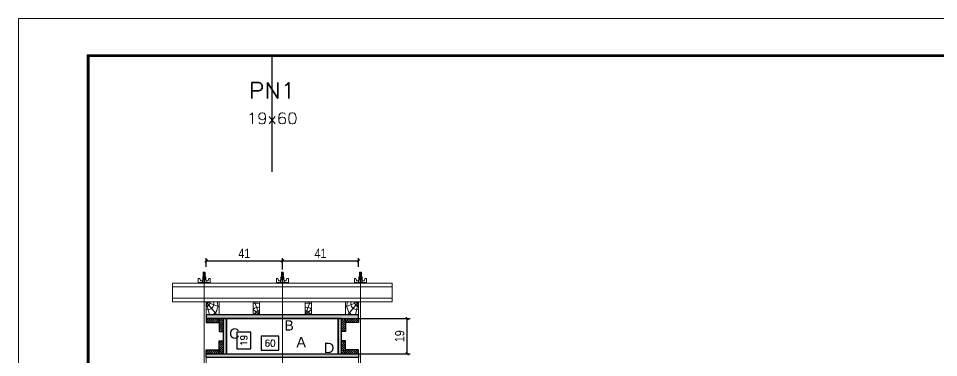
# Model space of a CAD drawing. Extents: x 14400 to 24104, y -21631 to 6985.
# Drawn here: x 15998 to 16988, y -6014 to -5650 of the extents above; entities that cross this region are included whole.
import ezdxf
from ezdxf.enums import TextEntityAlignment as Align

# ---------------------------------------------------------------- set-up
doc = ezdxf.new("R2010")
doc.units = 0
doc.linetypes.add('DASHED', pattern=[0.75, 0.5, -0.25])
doc.linetypes.add('HIDDEN', pattern=[0.375, 0.25, -0.125])
for name, color, linetype in [('CHAPA', 1, 'Continuous'), ('COTA', 241, 'Continuous'), ('MEIO_PONT', 93, 'Continuous'), ('Painéis', 200, 'Continuous'), ('SARRAFO', 251, 'Continuous'), ('Texto de Titulo', 7, 'Continuous'), ('Texto Qtd Sarr', 242, 'Continuous'), ('TEXTO_GERAL', 7, 'Continuous')]:
    doc.layers.add(name, color=color, linetype=linetype)
for name, color, linetype, lineweight in [('Folhas', 255, 'Continuous', 9), ('Hachura', 251, 'Continuous', 9), ('Madeira', 126, 'Continuous', 18), ('Perfil Metálico', 224, 'Continuous', 18), ('SARRAFO DE PRESSAO', 251, 'DASHED', 9), ('Texto Seção', 7, 'Continuous', 15)]:
    doc.layers.add(name, color=color, linetype=linetype, lineweight=lineweight)
doc.styles.add('ARIAL', font='arial.ttf')
doc.styles.add('COTA TECNICA 2X', font='techl___.ttf', dxfattribs={"height": 10})
doc.styles.add('ROMANS', font='romans.shx')
doc.dimstyles.new('SECAO PILAR', dxfattribs={"dimtxt": 10, "dimasz": 3, "dimexe": 3, "dimexo": 3, "dimgap": 3, "dimtad": 1, "dimdec": 1, "dimlfac": 0.5, "dimzin": 12, "dimdsep": 46, "dimtxsty": 'COTA TECNICA 2X', "dimblk1": 'OBLIQUE', "dimblk2": 'OBLIQUE', "dimsah": 1, "dimcen": 0.9, "dimclrd": 256, "dimclre": 256, "dimclrt": 256, "dimadec": 1, "dimazin": 3, "dimtfac": 1, "dimtdec": 1, "dimtmove": 0, "dimatfit": 3, "dimfxl": 1, "dimtolj": 1, "dimtzin": 12, "dimarcsym": 0})
doc.dimstyles.new('SECÇÃO 2', dxfattribs={"dimtxt": 7, "dimasz": 6, "dimexe": 0.18, "dimexo": 2, "dimgap": -4, "dimtad": 3, "dimdec": 1, "dimlfac": 0.5, "dimzin": 12, "dimdsep": 46, "dimtxsty": 'ROMANS', "dimblk": 'ARCHTICK', "dimcen": 0.09, "dimse1": 1, "dimse2": 1, "dimsd1": 1, "dimsd2": 1, "dimclrd": 180, "dimclre": 5, "dimclrt": 1, "dimadec": 0, "dimazin": 3, "dimtfac": 1, "dimtdec": 1, "dimtofl": 0, "dimtmove": 0, "dimatfit": 3, "dimldrblk": 'ARCHTICK', "dimfxl": 1, "dimtolj": 1, "dimtzin": 0, "dimarcsym": 0})
pattern_1 = [(225, (6861.4426, -28901.7645), (1.12253202, -1.12253202), [])]
pattern_2 = [(225, (7076.4426, -28901.7645), (1.12253202, -1.12253202), [])]

# ---------------------------------------------------------------- blocks, each defined once
blk = doc.blocks.new('9999999999')
at = {"layer": 'Folhas'}
blk.add_lwpolyline([(98138.98, 34190.21), (99623.98, 34190.21), (99623.98, 35240.21), (98138.98, 35240.21)], close=True, dxfattribs=at)
at = {"layer": 'Folhas', "color": 30, "const_width": 3}
blk.add_lwpolyline([(98213.98, 34230.21), (99583.98, 34230.21), (99583.98, 35200.21), (98213.98, 35200.21)], close=True, dxfattribs=at)
blk = doc.blocks.new('titulo1')
at = {"layer": 'Defpoints', "color": 252, "linetype": 'HIDDEN', "ltscale": 2}
blk.add_line((0, 0), (0, 125), dxfattribs=at)
at = {"layer": 'Defpoints', "style": 'ROMANS', "oblique": 15}
blk.add_attdef('FOLHA', text='', height=10, dxfattribs=at).set_placement((0, 15.58), align=Align.MIDDLE_CENTER)
at = {"layer": 'Texto Qtd Sarr', "color": 3, "style": 'ROMANS', "oblique": 15}
for tag, height, p in [('TITULO', 17, (0, 71.45)), ('SEÇÃO', 12, (0, 41.55))]:
    blk.add_attdef(tag, text='', height=height, dxfattribs=at).set_placement(p, align=Align.MIDDLE_CENTER)
blk = doc.blocks.new('*D2239')
at = {"layer": 'COTA', "color": 180, "lineweight": -2, "transparency": 16777216}
for p, q in [((16278.75, -5991.36), (16259.75, -5991.36)), ((16259.75, -5991.36), (16259.75, -6006.36)), ((16278.75, -6006.36), (16278.75, -5991.36)), ((16259.75, -6006.36), (16278.75, -6006.36))]:
    blk.add_line(p, q, dxfattribs=at)
at = {"layer": 'Defpoints', "color": 0, "transparency": 16777216}
for p in [(16222.39, -6010.36), (16342.39, -6010.36), (16342.39, -6010.36)]:
    blk.add_point(p, dxfattribs=at)
at = {"layer": 'COTA', "color": 1, "transparency": 16777216, "insert": (16269.25, -5998.86), "char_height": 7, "attachment_point": 5, "style": 'ROMANS'}
blk.add_mtext('\\A1;60', dxfattribs=at)
blk = doc.blocks.new('_ArchTick')
at = {"color": 0, "linetype": 'ByBlock', "const_width": 0.15}
blk.add_lwpolyline([(-0.5, -0.5), (0.5, 0.5)], dxfattribs=at)
blk = doc.blocks.new('*D2240')
at = {"layer": 'COTA', "color": 180, "lineweight": -2, "transparency": 16777216}
for p, q in [((16248.47, -5986.94), (16233.47, -5986.94)), ((16233.47, -5986.94), (16233.47, -6004.94)), ((16248.47, -6004.94), (16248.47, -5986.94)), ((16233.47, -6004.94), (16248.47, -6004.94))]:
    blk.add_line(p, q, dxfattribs=at)
at = {"layer": 'Defpoints', "color": 0, "transparency": 16777216}
for p in [(16222.39, -5972.36), (16252.47, -5972.36), (16222.39, -6010.36)]:
    blk.add_point(p, dxfattribs=at)
at = {"layer": 'COTA', "color": 1, "transparency": 16777216, "insert": (16240.97, -5995.94), "char_height": 7, "attachment_point": 5, "rotation": 90, "style": 'ROMANS'}
blk.add_mtext('\\A1;19', dxfattribs=at)
blk = doc.blocks.new('_Oblique')
at = {"color": 0, "linetype": 'ByBlock', "lineweight": -2}
blk.add_line((-0.5, -0.5), (0.5, 0.5), dxfattribs=at)
blk = doc.blocks.new('*D2241')
at = {"layer": 'COTA', "lineweight": -2, "transparency": 16777216}
for p, q in [((16348.99, -5972.36), (16419.72, -5972.36)), ((16416.72, -6010.36), (16416.72, -5972.36)), ((16348.99, -6010.36), (16419.72, -6010.36))]:
    blk.add_line(p, q, dxfattribs=at)
at = {"layer": 'Defpoints', "color": 0, "transparency": 16777216}
for p in [(16345.99, -5972.36), (16416.72, -5972.36), (16345.99, -6010.36)]:
    blk.add_point(p, dxfattribs=at)
at = {"layer": 'COTA', "lineweight": -2, "transparency": 16777216, "xscale": 3, "yscale": 3, "zscale": 3}
for p, rotation in [((16416.72, -5972.36), 90), ((16416.72, -6010.36), 270)]:
    blk.add_blockref('_Oblique', p, dxfattribs=dict(at, rotation=rotation))
at = {"layer": 'COTA', "transparency": 16777216, "insert": (16408.63, -5991.36), "char_height": 10, "attachment_point": 5, "rotation": 90, "style": 'COTA TECNICA 2X'}
blk.add_mtext('\\A1;19', dxfattribs=at)
blk = doc.blocks.new('C')
at = {"layer": 'Hachura', "color": 0}
for p, q in [((0, 3.22), (0, -3.22)), ((0.45, 3.22), (0, 3.22)), ((0.46, 3.16), (0, 3.16)), ((0.46, 3.05), (0, 3.05)), ((0.46, 2.88), (0, 2.88)), ((0, 2.75), (0, -1.16)), ((0.46, 2.65), (0, 2.65)), ((0.46, 2.23), (0, 2.23)), ((0.46, 1.51), (0, 1.51)), ((0.39, 0.49), (0.17, 0.49)), ((0.45, -3.23), (0.45, 3.22)), ((0.45, 3.22), (2.58, 3.22)), ((1.74, 0.97), (0.45, 0.97)), ((1.45, 0.1), (0.45, 0.1)), ((1.35, 1.94), (1.35, 0.96)), ((2.58, 2.39), (1.47, 2.09)), ((1.74, -0.97), (1.74, 0.97)), ((1.74, 0.97), (1.74, 0.84)), ((1.74, 0.97), (1.74, 0.84)), ((1.74, 0.84), (3.35, 0.84)), ((3.35, 0.45), (1.74, 0.45)), ((2.58, 3.22), (2.58, 2.39)), ((3.32, 0.84), (3.32, -0.84)), ((3.35, 0.84), (3.35, -0.84)), ((3.68, 0.45), (3.35, 0.45)), ((3.84, -0.52), (3.35, 0.45)), ((3.35, 0.06), (3.67, -0.57)), ((3.68, 0.45), (4.16, -0.52)), ((3.72, 0.5), (4.25, -0.57)), ((4.37, -0.55), (3.83, 0.53)), ((4.15, 0.45), (3.93, 0.45)), ((4.42, -0.52), (3.93, 0.45)), ((4.15, 0.45), (4.26, 0.45)), ((4.26, 0.45), (4.74, -0.52)), ((4.3, 0.5), (4.83, -0.57)), ((4.95, -0.55), (4.41, 0.53)), ((4.51, 0.45), (4.84, 0.45)), ((5, -0.52), (4.51, 0.45)), ((4.84, 0.45), (5.32, -0.52)), ((4.88, 0.5), (5.41, -0.57)), ((5.53, -0.55), (4.99, 0.53)), ((5.58, -0.52), (5.09, 0.45)), ((5.42, 0.45), (5.09, 0.45)), ((5.58, -0.52), (5.09, 0.45)), ((5.42, 0.45), (5.74, -0.19)), ((5.46, 0.5), (5.74, -0.07)), ((5.74, 0.19), (5.57, 0.53)), ((5.74, 0.32), (5.68, 0.45)), ((5.68, 0.45), (5.74, 0.45)), ((5.74, 0.45), (5.9, 0.29)), ((5.74, 0.45), (5.74, -0.52)), ((5.9, -0.36), (5.9, 0.29)), ((0.45, 0), (0, 0)), ((0.46, -1.52), (0, -1.52)), ((0.46, -2.23), (0, -2.23)), ((0.46, -2.65), (0, -2.65)), ((0.46, -2.88), (0, -2.88)), ((0.46, -3.05), (0, -3.05)), ((0.46, -3.16), (0, -3.16)), ((0, -3.22), (2.57, -3.22)), ((0.08, -0.48), (0.29, -0.48)), ((0.29, -0.48), (0.4, -0.48)), ((0.45, 0), (0.45, -0.97)), ((0.45, -0.16), (1.45, -0.16)), ((0.45, -0.65), (0.45, -0.32)), ((0.45, -3.23), (0.45, -0.65)), ((0.45, -0.97), (1.74, -0.97)), ((1.35, -1.94), (1.35, -0.97)), ((2.58, -2.39), (1.47, -2.1)), ((3.35, -0.32), (1.74, -0.32)), ((3.35, -0.84), (1.74, -0.84)), ((2.58, -3.23), (2.58, -2.39)), ((3.35, -0.07), (3.58, -0.52)), ((3.35, -0.52), (3.58, -0.52)), ((3.84, -0.52), (4.16, -0.52)), ((4.42, -0.52), (4.74, -0.52)), ((4.63, -0.52), (4.74, -0.52)), ((5, -0.52), (5.32, -0.52)), ((5.58, -0.52), (5.74, -0.52)), ((5.74, -0.52), (5.9, -0.36)), ((5.74, -0.52), (5.74, -0.52))]:
    blk.add_line(p, q, dxfattribs=at)
for centre, radius, start, end in [((1.52, 1.94), 0.161, 104.7436, 180), ((1.44, -0.03), 0.129, 272.695, 87.305), ((3.81, 0.39), 0.143, 25.5688, 154.4312), ((4.39, 0.39), 0.143, 25.5688, 154.4312), ((4.97, 0.39), 0.143, 25.5688, 154.4312), ((5.55, 0.39), 0.143, 25.5688, 154.4312), ((0.17, -0.37), 0.174, 221.744, 317.8592), ((1.52, -1.94), 0.161, 180, 255.2564), ((3.71, -0.4), 0.174, 222.1408, 318.256), ((4.29, -0.4), 0.174, 222.1408, 318.256), ((4.87, -0.4), 0.174, 222.1408, 318.256), ((5.45, -0.4), 0.174, 222.1408, 318.256), ((5.61, -0.4), 0.174, 317.8592, 318.256)]:
    blk.add_arc(centre, radius, start, end, dxfattribs=at)
blk = doc.blocks.new('PONTALETE')
at = {"layer": 'Madeira'}
for q in [(2.71, 7), (7, 5.76), (7, 1.74)]:
    blk.add_line((0, 0), q, dxfattribs=at)
blk.add_lwpolyline([(0, 0), (7, 0), (7, 7), (0, 7)], close=True, dxfattribs=at)
for centre, radius, start, end in [((2.04, 0.06), 6.23, 37.2818, 109.0913), ((1.09, 0.9), 3.19, 343.603, 109.9847), ((-0.21, -0.78), 3.09, 14.6322, 86.0383)]:
    blk.add_arc(centre, radius, start, end, dxfattribs=at)
blk = doc.blocks.new('MEIO PONTALETE')
at = {"layer": 'Madeira'}
for q in [(2.71, 7), (3.5, 2.88), (3.5, 0.87)]:
    blk.add_line((0, 0), q, dxfattribs=at)
blk.add_lwpolyline([(0, 0), (3.5, 0), (3.5, 7), (0, 7)], close=True, dxfattribs=at)
for centre, radius, start, end in [((2.04, 0.06), 6.23, 76.4499, 109.0913), ((1.09, 0.9), 3.19, 40.9063, 109.9847), ((-0.21, -0.78), 3.09, 14.6322, 86.0383)]:
    blk.add_arc(centre, radius, start, end, dxfattribs=at)
blk = doc.blocks.new('*D2246')
at = {"layer": 'COTA', "lineweight": -2, "transparency": 16777216}
for p, q in [((16200.4, -5916.72), (16200.4, -5907.39)), ((16282.45, -5919.56), (16282.45, -5907.39)), ((16200.4, -5910.39), (16282.45, -5910.39))]:
    blk.add_line(p, q, dxfattribs=at)
at = {"layer": 'Defpoints', "color": 0, "transparency": 16777216}
for p in [(16282.45, -5910.39), (16200.4, -5919.72), (16282.45, -5922.56)]:
    blk.add_point(p, dxfattribs=at)
at = {"layer": 'COTA', "lineweight": -2, "transparency": 16777216, "xscale": 3, "yscale": 3, "zscale": 3, "rotation": 180}
blk.add_blockref('_Oblique', (16200.4, -5910.39), dxfattribs=at)
at = {"layer": 'COTA', "lineweight": -2, "transparency": 16777216, "xscale": 3, "yscale": 3, "zscale": 3}
blk.add_blockref('_Oblique', (16282.45, -5910.39), dxfattribs=at)
at = {"layer": 'COTA', "transparency": 16777216, "insert": (16241.43, -5902.32), "char_height": 10, "attachment_point": 5, "style": 'COTA TECNICA 2X'}
blk.add_mtext('\\A1;41', dxfattribs=at)
blk = doc.blocks.new('*D2247')
at = {"layer": 'COTA', "lineweight": -2, "transparency": 16777216}
for p, q in [((16282.45, -5919.56), (16282.45, -5907.39)), ((16364.39, -5916.72), (16364.39, -5907.39)), ((16282.45, -5910.39), (16364.39, -5910.39))]:
    blk.add_line(p, q, dxfattribs=at)
at = {"layer": 'Defpoints', "color": 0, "transparency": 16777216}
for p in [(16364.39, -5910.39), (16282.45, -5922.56), (16364.39, -5919.72)]:
    blk.add_point(p, dxfattribs=at)
at = {"layer": 'COTA', "lineweight": -2, "transparency": 16777216, "xscale": 3, "yscale": 3, "zscale": 3, "rotation": 180}
blk.add_blockref('_Oblique', (16282.45, -5910.39), dxfattribs=at)
at = {"layer": 'COTA', "lineweight": -2, "transparency": 16777216, "xscale": 3, "yscale": 3, "zscale": 3}
blk.add_blockref('_Oblique', (16364.39, -5910.39), dxfattribs=at)
at = {"layer": 'COTA', "transparency": 16777216, "insert": (16323.42, -5902.32), "char_height": 10, "attachment_point": 5, "style": 'COTA TECNICA 2X'}
blk.add_mtext('\\A1;41', dxfattribs=at)

msp = doc.modelspace()

# ---------------------------------------------------------------- hatches: boundary and pattern name
at = {"layer": 'Hachura'}
h = msp.add_hatch(color=256, dxfattribs=at)
h.dxf.hatch_style = 1
h.paths.add_polyline_path([(16364.39, -5972.36), (16364.39, -5968.36), (16200.39, -5968.36), (16200.39, -5972.36)])
h = msp.add_hatch(color=256, dxfattribs=at)
h.dxf.hatch_style = 1
h.paths.add_polyline_path([(16364.39, -5972.36), (16364.39, -5968.36), (16200.39, -5968.36), (16200.39, -5972.36)])
h = msp.add_hatch(dxfattribs=at)
h.set_pattern_fill('ANSI31', color=256, scale=0.5, angle=180, style=0)
h.set_pattern_definition(pattern_2)
h.paths.add_polyline_path([(16214.39, -5972.36), (16214.39, -5976.76), (16200.39, -5976.76), (16200.39, -5972.36)])
h = msp.add_hatch(dxfattribs=at)
h.set_pattern_fill('ANSI31', color=256, scale=0.5, angle=270, style=0)
h.set_pattern_definition([(315, (39110.2026, -15475.3082), (1.12253202, 1.12253202), [])])
h.paths.add_polyline_path([(16218.79, -5986.36), (16214.39, -5986.36), (16214.39, -5972.36), (16218.79, -5972.36)])
h = msp.add_hatch(color=256, dxfattribs=at)
h.dxf.hatch_style = 1
h.paths.add_polyline_path([(16218.79, -6010.36), (16222.39, -6010.36), (16222.39, -5972.36), (16218.79, -5972.36)])
h = msp.add_hatch(color=256, dxfattribs=at)
h.dxf.hatch_style = 1
h.paths.add_polyline_path([(16218.79, -6010.36), (16222.39, -6010.36), (16222.39, -5972.36), (16218.79, -5972.36)])
h = msp.add_hatch(color=256, dxfattribs=at)
h.dxf.hatch_style = 1
h.paths.add_polyline_path([(16342.39, -6010.36), (16345.99, -6010.36), (16345.99, -5972.36), (16342.39, -5972.36)])
h = msp.add_hatch(color=256, dxfattribs=at)
h.dxf.hatch_style = 1
h.paths.add_polyline_path([(16342.39, -6010.36), (16345.99, -6010.36), (16345.99, -5972.36), (16342.39, -5972.36)])
h = msp.add_hatch(dxfattribs=at)
h.set_pattern_fill('ANSI31', color=256, scale=0.5, angle=270, style=0)
h.set_pattern_definition([(315, (39112.2026, -15475.3082), (1.12253202, 1.12253202), [])])
h.paths.add_polyline_path([(16345.99, -5986.36), (16350.39, -5986.36), (16350.39, -5972.36), (16345.99, -5972.36)])
h = msp.add_hatch(dxfattribs=at)
h.set_pattern_fill('ANSI31', color=256, scale=0.5, angle=180, style=0)
h.set_pattern_definition(pattern_1)
h.paths.add_polyline_path([(16350.39, -5972.36), (16350.39, -5976.76), (16364.39, -5976.76), (16364.39, -5972.36)])
h = msp.add_hatch(dxfattribs=at)
h.set_pattern_fill('ANSI31', color=256, scale=0.5, angle=270, style=0)
h.set_pattern_definition([(315, (39110.2026, -15463.3082), (1.12253202, 1.12253202), [])])
h.paths.add_polyline_path([(16218.79, -5996.36), (16214.39, -5996.36), (16214.39, -6010.36), (16218.79, -6010.36)])
h = msp.add_hatch(dxfattribs=at)
h.set_pattern_fill('ANSI31', color=256, scale=0.5, angle=270, style=0)
h.set_pattern_definition([(315, (39112.2026, -15463.3082), (1.12253202, 1.12253202), [])])
h.paths.add_polyline_path([(16345.99, -5996.36), (16350.39, -5996.36), (16350.39, -6010.36), (16345.99, -6010.36)])
h = msp.add_hatch(dxfattribs=at)
h.set_pattern_fill('ANSI31', color=256, scale=0.5, angle=180, style=0)
h.set_pattern_definition(pattern_2)
h.paths.add_polyline_path([(16214.39, -6010.36), (16214.39, -6005.96), (16200.39, -6005.96), (16200.39, -6010.36)])
h = msp.add_hatch(dxfattribs=at)
h.set_pattern_fill('ANSI31', color=256, scale=0.5, angle=180, style=0)
h.set_pattern_definition(pattern_1)
h.paths.add_polyline_path([(16350.39, -6010.36), (16350.39, -6005.96), (16364.39, -6005.96), (16364.39, -6010.36)])
h = msp.add_hatch(color=256, dxfattribs=at)
h.dxf.hatch_style = 1
h.paths.add_polyline_path([(16364.39, -6010.36), (16364.39, -6014.36), (16200.39, -6014.36), (16200.39, -6010.36)])
h = msp.add_hatch(color=256, dxfattribs=at)
h.dxf.hatch_style = 1
h.paths.add_polyline_path([(16364.39, -6010.36), (16364.39, -6014.36), (16200.39, -6014.36), (16200.39, -6010.36)])

# ---------------------------------------------------------------- linework, layer by layer
at = {"layer": 'CHAPA'}
for points in [[(16364.39, -5972.36), (16364.39, -5968.36), (16200.39, -5968.36), (16200.39, -5972.36)], [(16364.39, -5972.36), (16364.39, -5968.36), (16200.39, -5968.36), (16200.39, -5972.36)], [(16218.79, -6010.36), (16222.39, -6010.36), (16222.39, -5972.36), (16218.79, -5972.36)], [(16218.79, -6010.36), (16222.39, -6010.36), (16222.39, -5972.36), (16218.79, -5972.36)], [(16342.39, -6010.36), (16345.99, -6010.36), (16345.99, -5972.36), (16342.39, -5972.36)], [(16342.39, -6010.36), (16345.99, -6010.36), (16345.99, -5972.36), (16342.39, -5972.36)], [(16364.39, -6010.36), (16364.39, -6014.36), (16200.39, -6014.36), (16200.39, -6010.36)], [(16364.39, -6010.36), (16364.39, -6014.36), (16200.39, -6014.36), (16200.39, -6010.36)]]:
    msp.add_lwpolyline(points, close=True, dxfattribs=at)
at = {"layer": 'Hachura'}
for p, q in [((16198.39, -6059.16), (16198.39, -5927.36)), ((16282.39, -6059.16), (16282.4, -5927.36)), ((16366.4, -6059.16), (16366.4, -5927.36))]:
    msp.add_line(p, q, dxfattribs=at)
at = {"layer": 'Madeira'}
for points in [[(16364.39, -5968.36), (16364.39, -5954.36), (16200.39, -5954.36), (16200.39, -5968.36)], [(16364.39, -6014.36), (16364.39, -6028.36), (16200.39, -6028.36), (16200.39, -6014.36)]]:
    msp.add_lwpolyline(points, close=True, dxfattribs=at)
at = {"layer": 'Painéis'}
msp.add_lwpolyline([(16222.39, -5972.36), (16222.39, -6010.36), (16342.39, -6010.36), (16342.39, -5972.36)], close=True, dxfattribs=at)
at = {"layer": 'Perfil Metálico'}
for points in [[(16400.39, -5934.36), (16400.39, -5954.36), (16164.39, -5954.36), (16164.39, -5934.36)], [(16164.39, -5950.36), (16164.39, -5938.36), (16400.39, -5938.36), (16400.39, -5950.36)]]:
    msp.add_lwpolyline(points, close=True, dxfattribs=at)
at = {"layer": 'SARRAFO'}
for points in [[(16200.39, -5976.76), (16214.39, -5976.76), (16214.39, -5972.36), (16200.39, -5972.36)], [(16364.39, -5976.76), (16350.39, -5976.76), (16350.39, -5972.36), (16364.39, -5972.36)], [(16200.39, -6005.96), (16214.39, -6005.96), (16214.39, -6010.36), (16200.39, -6010.36)], [(16364.39, -6005.96), (16350.39, -6005.96), (16350.39, -6010.36), (16364.39, -6010.36)]]:
    msp.add_lwpolyline(points, close=True, dxfattribs=at)
for points in [[(16218.79, -5972.36), (16214.39, -5972.36), (16214.39, -5986.36), (16218.79, -5986.36)], [(16345.99, -5972.36), (16350.39, -5972.36), (16350.39, -5986.36), (16345.99, -5986.36)], [(16218.79, -6010.36), (16214.39, -6010.36), (16214.39, -5996.36), (16218.79, -5996.36)], [(16345.99, -6010.36), (16350.39, -6010.36), (16350.39, -5996.36), (16345.99, -5996.36)]]:
    msp.add_lwpolyline(points, dxfattribs=at)

# ---------------------------------------------------------------- block references
at = {"layer": 'Hachura', "linetype": 'Continuous', "yscale": 2, "zscale": 2}
for p, xscale, rotation in [((16198.39, -5934.36), -2, 270), ((16282.39, -5934.36), 2, 90), ((16366.39, -5934.36), 2, 90)]:
    msp.add_blockref('C', p, dxfattribs=dict(at, xscale=xscale, rotation=rotation))
at = {"layer": 'MEIO_PONT', "yscale": 2, "zscale": 2}
for p, xscale, rotation in [((16200.39, -5954.36), 2, 269.9999999999999), ((16364.39, -5954.36), -2, 90)]:
    msp.add_blockref('PONTALETE', p, dxfattribs=dict(at, xscale=xscale, rotation=rotation))
at = {"layer": 'MEIO_PONT', "yscale": 1.999999997962732, "zscale": 1.999999997962732}
for p, xscale in [((16257.89, -5968.36), -1.999999997962732), ((16306.89, -5968.36), 1.999999997962732)]:
    msp.add_blockref('MEIO PONTALETE', p, dxfattribs=dict(at, xscale=xscale))
at = {"layer": 'SARRAFO DE PRESSAO', "color": 6, "linetype": 'ByBlock'}
msp.add_blockref('9999999999', (-82140.51, -40889.8), dxfattribs=at)
at = {"layer": 'Texto Seção'}
ref = msp.add_blockref('titulo1', (16271.46, -5814.6), dxfattribs=at)
ref.add_attrib('TITULO', 'PN1', dxfattribs={"layer": 'Texto de Titulo', "color": 7, "height": 17, "style": 'ROMANS', "width": 1.1}).set_placement((16271.46, -5727.1), align=Align.MIDDLE_CENTER)
ref.add_attrib('SEÇÃO', '19x60', dxfattribs={"layer": 'Texto de Titulo', "color": 7, "height": 12, "style": 'ROMANS', "width": 1.1}).set_placement((16271.46, -5757.1), align=Align.MIDDLE_CENTER)

# ---------------------------------------------------------------- texts
at = {"layer": 'TEXTO_GERAL', "style": 'ARIAL'}
for s, p in [('B', (16289.65, -5979.81)), ('C', (16230.78, -5988.45)), ('A', (16302.64, -5997.78)), ('D', (16332.73, -6003.96))]:
    msp.add_text(s, height=11, dxfattribs=at).set_placement(p, align=Align.MIDDLE_CENTER)

# ---------------------------------------------------------------- dimensions: what is measured, and where the dimension line sits
at = {"layer": 'COTA'}
for base, p1, p2, picture, middle in [((16282.45, -5910.39), (16200.4, -5919.72), (16282.45, -5922.56), '*D2246', (16241.43, -5902.32)), ((16364.39, -5910.39), (16282.45, -5922.56), (16364.39, -5919.72), '*D2247', (16323.42, -5902.32))]:
    dim = msp.add_linear_dim(base=base, p1=p1, p2=p2, dimstyle='SECAO PILAR', dxfattribs=at)
    dim.commit()
    dim.dimension.update_dxf_attribs({"geometry": picture, "text_midpoint": middle})
dim = msp.add_linear_dim(base=(16252.47, -5972.36), p1=(16222.39, -6010.36), p2=(16222.39, -5972.36), angle=90, dimstyle='SECÇÃO 2', dxfattribs=at)
dim.commit()
dim.dimension.update_dxf_attribs({"geometry": '*D2240', "text_midpoint": (16252.47, -5995.94), "dimtype": 160})
dim = msp.add_linear_dim(base=(16416.72, -5972.36), p1=(16345.99, -6010.36), p2=(16345.99, -5972.36), angle=90, dimstyle='SECAO PILAR', dxfattribs=at)
dim.commit()
dim.dimension.update_dxf_attribs({"geometry": '*D2241', "text_midpoint": (16408.63, -5991.36)})
dim = msp.add_linear_dim(base=(16342.39, -6010.36), p1=(16222.39, -6010.36), p2=(16342.39, -6010.36), dimstyle='SECÇÃO 2', dxfattribs=at)
dim.commit()
dim.dimension.update_dxf_attribs({"geometry": '*D2239', "text_midpoint": (16269.25, -6010.36), "dimtype": 160})

doc.saveas('drawing.dxf')
